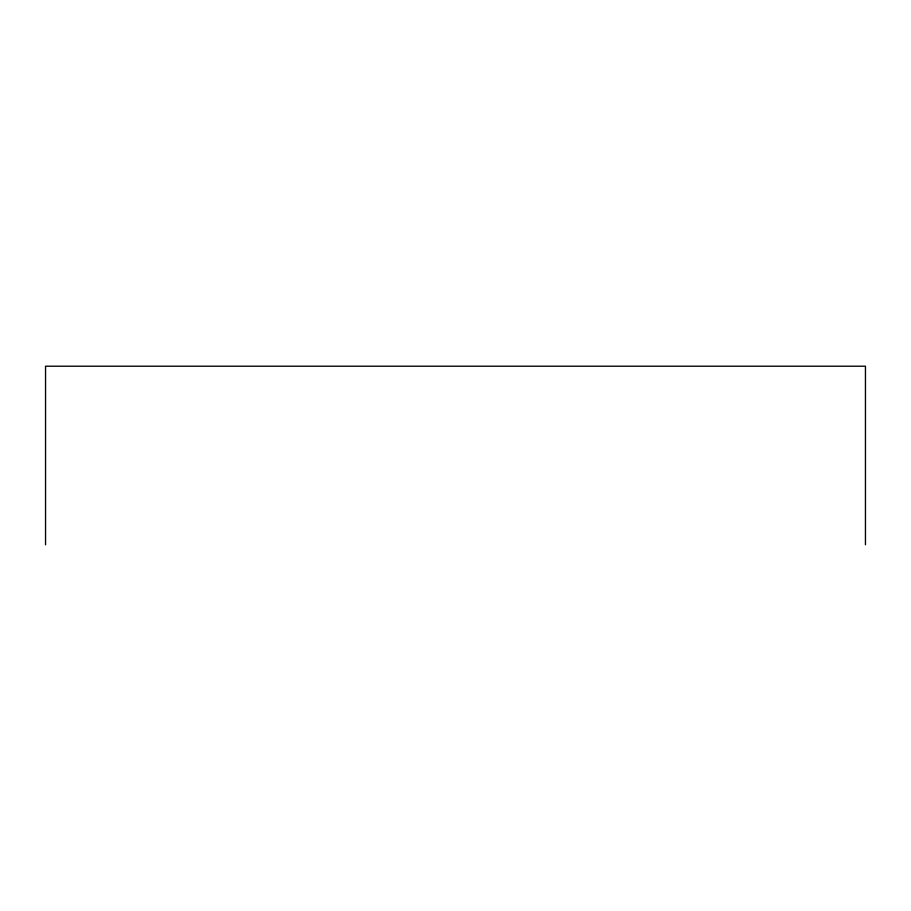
<?xml version="1.0" encoding="UTF-8"?>
<svg xmlns="http://www.w3.org/2000/svg" width="911" height="911" viewBox="0 0 911 911"><rect width="100%" height="100%" fill="white"/><g stroke="black" fill="none" stroke-linecap="round" stroke-linejoin="round"><path stroke-width="1.37" d="M865.45 544.789L865.45 366.211L45.55 366.211L45.55 544.789"/></g></svg>
